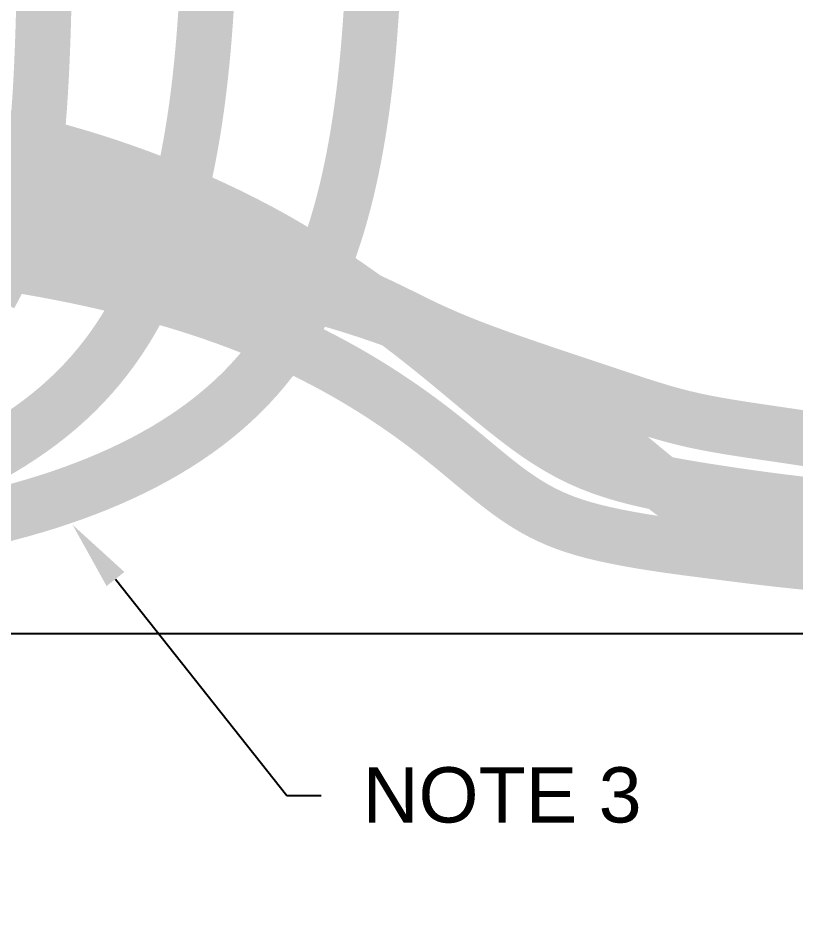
# Model space of a CAD drawing. Header units: feet. Extents: x -689 to 1837, y -511 to 1546.
# Drawn here: x 1028.57 to 1056.72, y 1279.34 to 1312.07 of the extents above; entities that cross this region are included whole.
import ezdxf
from ezdxf import colors
from ezdxf.entities.mleader import LeaderData, LeaderLine
from ezdxf.math import Vec2, Vec3

# ---------------------------------------------------------------- set-up
doc = ezdxf.new("R2010")
doc.units = ezdxf.units.FT
doc.header["$MEASUREMENT"] = 0
for name, color, linetype in [('CABLE', 2, 'Continuous'), ('EQUIPMENT', 6, 'Continuous'), ('TEXT', 1, 'Continuous')]:
    doc.layers.add(name, color=color, linetype=linetype)
doc.styles.add('NEI-A', font='arial.ttf')

msp = doc.modelspace()

# ---------------------------------------------------------------- linework, layer by layer
at = {"layer": 'CABLE', "const_width": 2}
for points in [[(1041.40875, 1313.32825), (1041.38792, 1312.91092), (1041.36429, 1312.4929), (1041.33771, 1312.07413), (1041.30804, 1311.6546), (1041.27513, 1311.23428), (1041.23881, 1310.81317), (1041.19884, 1310.39144), (1041.15499, 1309.96929), (1041.107, 1309.54691), (1041.05463, 1309.12452), (1040.99762, 1308.70232), (1040.93574, 1308.2805), (1040.86872, 1307.85927), (1040.79631, 1307.43885), (1040.71822, 1307.01957), (1040.63411, 1306.6018), (1040.54368, 1306.18588), (1040.44662, 1305.77218), (1040.3426, 1305.36106), (1040.23131, 1304.95286), (1040.11244, 1304.54795), (1039.98567, 1304.14669), (1039.85068, 1303.74942), (1039.70717, 1303.35653), (1039.5548, 1302.96835), (1039.39327, 1302.58526), (1039.22227, 1302.20761), (1039.04146, 1301.83576), (1038.85054, 1301.47007), (1038.64921, 1301.11089), (1038.43727, 1300.7585), (1038.21453, 1300.41316), (1037.9808, 1300.07514), (1037.7359, 1299.74469), (1037.47964, 1299.4221), (1037.21184, 1299.10761), (1036.93231, 1298.8015), (1036.64093, 1298.50398), (1036.33787, 1298.21507), (1036.02335, 1297.93472), (1035.6976, 1297.66291), (1035.36085, 1297.3996), (1035.01332, 1297.14474), (1034.65525, 1296.89831), (1034.28686, 1296.66028), (1033.9084, 1296.43058), (1033.52016, 1296.20914), (1033.12245, 1295.99587), (1032.71558, 1295.79066), (1032.29986, 1295.59343), (1031.8756, 1295.40407), (1031.44312, 1295.2225), (1031.00272, 1295.04861), (1030.5547, 1294.88232), (1030.09939, 1294.72352), (1029.63709, 1294.57212), (1029.16811, 1294.42802), (1028.69276, 1294.29114), (1028.21136, 1294.16137), (1027.7242, 1294.03862), (1027.2316, 1293.9228)], [(1035.43048, 1313.38858), (1035.40965, 1312.97126), (1035.38602, 1312.55323), (1035.35944, 1312.13446), (1035.32977, 1311.71494), (1035.29686, 1311.29461), (1035.26054, 1310.8735), (1035.22057, 1310.45177), (1035.17672, 1310.02962), (1035.12873, 1309.60725), (1035.07636, 1309.18486), (1035.01935, 1308.76265), (1034.95747, 1308.34083), (1034.89045, 1307.9196), (1034.81804, 1307.49918), (1034.73995, 1307.0799), (1034.65584, 1306.66213), (1034.56541, 1306.24622), (1034.46835, 1305.83252), (1034.36433, 1305.42139), (1034.25304, 1305.0132), (1034.13417, 1304.60829), (1034.0074, 1304.20702), (1033.87241, 1303.80976), (1033.7289, 1303.41686), (1033.57653, 1303.02868), (1033.415, 1302.64559), (1033.244, 1302.26794), (1033.06319, 1301.89609), (1032.87227, 1301.53041), (1032.67095, 1301.17123), (1032.459, 1300.81883), (1032.23626, 1300.47349), (1032.00253, 1300.13547), (1031.75763, 1299.80503), (1031.50137, 1299.48243), (1031.23357, 1299.16794), (1030.95404, 1298.86183), (1030.66266, 1298.56432), (1030.3596, 1298.2754), (1030.04508, 1297.99506), (1029.71933, 1297.72324), (1029.38258, 1297.45993), (1029.03505, 1297.20508), (1028.67698, 1296.95865), (1028.30859, 1296.72061), (1027.93013, 1296.49091), (1027.54189, 1296.26948)], [(1029.51453, 1313.07109), (1029.50021, 1312.40591), (1029.48221, 1311.75056), (1029.46062, 1311.11077), (1029.43554, 1310.49227), (1029.40707, 1309.90076), (1029.37531, 1309.34199), (1029.34035, 1308.82168), (1029.30225, 1308.34374), (1029.26081, 1307.9048), (1029.21581, 1307.49972), (1029.16702, 1307.12332), (1029.1142, 1306.77044), (1029.05712, 1306.4359), (1028.99556, 1306.11454), (1028.92927, 1305.8012), (1028.85804, 1305.4916), (1028.78167, 1305.18499), (1028.7, 1304.88152), (1028.61285, 1304.58134), (1028.52003, 1304.28459), (1028.42138, 1303.99142), (1028.31672, 1303.70197), (1028.20586, 1303.4164), (1028.08864, 1303.13484), (1027.96489, 1302.85743), (1027.83446, 1302.58432), (1027.69719, 1302.31562), (1027.55291, 1302.05148)], [(1027.43099, 1307.88304), (1027.80543, 1307.80405), (1028.1766, 1307.72214), (1028.54451, 1307.63732), (1028.90916, 1307.54961), (1029.27056, 1307.45902), (1029.62869, 1307.36557), (1029.9836, 1307.2693), (1030.33532, 1307.17022), (1030.68388, 1307.06837), (1031.02932, 1306.96379), (1031.37167, 1306.85649), (1031.71096, 1306.74651), (1032.04723, 1306.63389), (1032.38051, 1306.51864), (1032.71084, 1306.4008), (1033.03825, 1306.2804), (1033.36277, 1306.15746), (1033.68444, 1306.03203), (1034.0033, 1305.90413), (1034.31937, 1305.77378), (1034.63269, 1305.64102), (1034.94329, 1305.50588), (1035.25121, 1305.36839), (1035.55649, 1305.22857), (1035.85915, 1305.08647), (1036.15923, 1304.9421), (1036.45677, 1304.79549), (1036.75179, 1304.64669), (1037.04434, 1304.49571), (1037.3351, 1304.3421), (1037.62733, 1304.18342), (1037.92497, 1304.01674), (1038.23194, 1303.83914), (1038.55217, 1303.64769), (1038.88957, 1303.43947), (1039.24808, 1303.21155), (1039.63162, 1302.961), (1040.04272, 1302.6858), (1040.47834, 1302.38754), (1040.93404, 1302.06868), (1041.40541, 1301.73171), (1041.88799, 1301.37911), (1042.37737, 1301.01336), (1042.86911, 1300.63695), (1043.35877, 1300.25235), (1043.84251, 1299.86233), (1044.31876, 1299.47084), (1044.78655, 1299.08212), (1045.24489, 1298.70038), (1045.69282, 1298.32987), (1046.12935, 1297.97481), (1046.55349, 1297.63944), (1046.96428, 1297.328), (1047.36163, 1297.04368), (1047.74903, 1296.78556), (1048.13089, 1296.55167), (1048.51158, 1296.34008), (1048.8955, 1296.14881), (1049.28705, 1295.97592), (1049.69061, 1295.81944), (1050.11058, 1295.67743), (1050.55005, 1295.54804), (1051.00686, 1295.42995), (1051.47758, 1295.32198), (1051.95875, 1295.22291), (1052.44691, 1295.13154), (1052.93863, 1295.04669), (1053.43045, 1294.96715), (1053.91892, 1294.89172), (1054.40209, 1294.81932), (1054.88405, 1294.74941), (1055.37036, 1294.68154), (1055.86662, 1294.61528), (1056.37839, 1294.5502), (1056.91127, 1294.48586), (1057.47082, 1294.42184), (1058.06262, 1294.35768)], [(1027.21993, 1305.8595), (1027.59822, 1305.80043), (1027.97394, 1305.73973), (1028.34712, 1305.67739), (1028.71776, 1305.6134), (1029.08588, 1305.54778), (1029.4515, 1305.4805), (1029.81465, 1305.41157), (1030.17532, 1305.34099), (1030.53355, 1305.26875), (1030.88934, 1305.19484), (1031.24272, 1305.11927), (1031.59371, 1305.04203), (1031.94231, 1304.96312), (1032.28854, 1304.88253), (1032.63243, 1304.80027), (1032.97399, 1304.71632), (1033.31323, 1304.63068), (1033.65018, 1304.54336), (1033.98484, 1304.45434), (1034.31724, 1304.36362), (1034.6474, 1304.27121), (1034.97532, 1304.17709), (1035.30104, 1304.08126), (1035.62455, 1303.98373), (1035.94589, 1303.88448), (1036.26507, 1303.78351), (1036.58209, 1303.68082), (1036.89699, 1303.57641), (1037.20978, 1303.47027), (1037.52048, 1303.3624), (1037.82909, 1303.25279), (1038.13565, 1303.14145), (1038.44016, 1303.02836), (1038.74264, 1302.91353), (1039.04311, 1302.79696), (1039.34159, 1302.67863), (1039.63809, 1302.55854), (1039.93263, 1302.4367), (1040.22522, 1302.31309), (1040.51589, 1302.18772), (1040.80465, 1302.06058), (1041.09152, 1301.93167), (1041.37651, 1301.80098), (1041.65964, 1301.66851), (1041.94093, 1301.53426), (1042.2204, 1301.39822), (1042.49923, 1301.2602), (1042.78331, 1301.11923), (1043.07969, 1300.97412), (1043.39543, 1300.82373), (1043.73759, 1300.66688), (1044.11322, 1300.50241), (1044.52939, 1300.32914), (1044.99314, 1300.14591), (1045.50829, 1299.95227), (1046.06567, 1299.75066), (1046.65286, 1299.54423), (1047.25746, 1299.33612), (1047.86705, 1299.1295), (1048.46921, 1298.9275), (1049.05153, 1298.73329), (1049.6016, 1298.55001), (1050.11027, 1298.38016), (1050.58145, 1298.22362), (1051.02234, 1298.07962), (1051.44011, 1297.94737), (1051.84196, 1297.8261), (1052.23505, 1297.71503), (1052.62658, 1297.61338), (1053.02373, 1297.52038), (1053.43329, 1297.435), (1053.8604, 1297.3552), (1054.30983, 1297.27869), (1054.78632, 1297.20317), (1055.29463, 1297.12635), (1055.83952, 1297.04595), (1056.42574, 1296.95966), (1057.05805, 1296.86519), (1057.75032, 1296.74908)], [(1027.28792, 1303.84209), (1027.8592, 1303.80854), (1028.42931, 1303.77084), (1028.99802, 1303.72893), (1029.56512, 1303.68277), (1030.13037, 1303.63231), (1030.69355, 1303.57749), (1031.25445, 1303.51826), (1031.81284, 1303.45457), (1032.36848, 1303.38638), (1032.92117, 1303.31362), (1033.47068, 1303.23625), (1034.01678, 1303.15422), (1034.55925, 1303.06747), (1035.09787, 1302.97596), (1035.63242, 1302.87963), (1036.16266, 1302.77843), (1036.68839, 1302.67232), (1037.20936, 1302.56123), (1037.72537, 1302.44512), (1038.23619, 1302.32394), (1038.74159, 1302.19764), (1039.24136, 1302.06616), (1039.73526, 1301.92945), (1040.22308, 1301.78747), (1040.7046, 1301.64017), (1041.17967, 1301.48752), (1041.64816, 1301.32952), (1042.10991, 1301.16614), (1042.5648, 1300.99738), (1043.01268, 1300.82322), (1043.45341, 1300.64364), (1043.88685, 1300.45864), (1044.31291, 1300.26821), (1044.73166, 1300.07244), (1045.14322, 1299.87143), (1045.54772, 1299.66528), (1045.94528, 1299.45409), (1046.33601, 1299.23797), (1046.72005, 1299.01701), (1047.0975, 1298.79131), (1047.46851, 1298.56099), (1047.83323, 1298.32616), (1048.19185, 1298.08694), (1048.54452, 1297.84346), (1048.89143, 1297.59585), (1049.23274, 1297.34422), (1049.56863, 1297.0887), (1049.89928, 1296.82942), (1050.22482, 1296.5669), (1050.54526, 1296.30331), (1050.86058, 1296.04119), (1051.17076, 1295.78313), (1051.47578, 1295.53167), (1051.77562, 1295.28938), (1052.07025, 1295.05883), (1052.35965, 1294.84257), (1052.64424, 1294.64257), (1052.92618, 1294.45843), (1053.20807, 1294.28914), (1053.49251, 1294.1337), (1053.78209, 1293.9911), (1054.07942, 1293.86034), (1054.38711, 1293.74042), (1054.70773, 1293.63033), (1055.04281, 1293.52916), (1055.38941, 1293.43632), (1055.74353, 1293.35132), (1056.10114, 1293.27367), (1056.45824, 1293.20287), (1056.81081, 1293.13843), (1057.15482, 1293.07985), (1057.48627, 1293.02664), (1057.80271, 1292.9782)], [(1027.49241, 1303.29659), (1028.03851, 1303.21455), (1028.58098, 1303.12781), (1029.1196, 1303.03629), (1029.65415, 1302.93996), (1030.18439, 1302.83877), (1030.71012, 1302.73265), (1031.2311, 1302.62156), (1031.7471, 1302.50546), (1032.25792, 1302.38428), (1032.76332, 1302.25797), (1033.26309, 1302.12649), (1033.75699, 1301.98979), (1034.24481, 1301.84781), (1034.72633, 1301.7005), (1035.2014, 1301.54785), (1035.66989, 1301.38985), (1036.13164, 1301.22648), (1036.58653, 1301.05771), (1037.03441, 1300.88355), (1037.47514, 1300.70398), (1037.90859, 1300.51897), (1038.33464, 1300.32855), (1038.75339, 1300.13278), (1039.16495, 1299.93176), (1039.56945, 1299.72561), (1039.96701, 1299.51443), (1040.35774, 1299.2983), (1040.74178, 1299.07734), (1041.11923, 1298.85165), (1041.49024, 1298.62132), (1041.85496, 1298.38649), (1042.21358, 1298.14727), (1042.56625, 1297.9038), (1042.91316, 1297.65618), (1043.25447, 1297.40455), (1043.59036, 1297.14904), (1043.92101, 1296.88975), (1044.24655, 1296.62724), (1044.56699, 1296.36364), (1044.88231, 1296.10153), (1045.19249, 1295.84346), (1045.49751, 1295.592), (1045.79735, 1295.34971), (1046.09198, 1295.11916), (1046.38138, 1294.9029), (1046.66597, 1294.70291), (1046.94791, 1294.51877), (1047.2298, 1294.34948), (1047.51424, 1294.19404), (1047.80382, 1294.05144), (1048.10115, 1293.92068), (1048.40884, 1293.80076), (1048.72946, 1293.69067), (1049.06454, 1293.58949), (1049.41114, 1293.49666), (1049.76526, 1293.41166), (1050.12287, 1293.334), (1050.47997, 1293.2632), (1050.83254, 1293.19876), (1051.17655, 1293.14018), (1051.508, 1293.08697), (1051.82445, 1293.03854), (1052.12972, 1292.99389), (1052.42923, 1292.95195), (1052.72839, 1292.91164), (1053.03262, 1292.87186), (1053.34733, 1292.83154), (1053.67793, 1292.78959), (1054.02983, 1292.74494), (1054.40748, 1292.69681), (1054.81149, 1292.64575), (1055.24153, 1292.59263), (1055.69723, 1292.53833), (1056.17825, 1292.4837), (1056.68424, 1292.42962), (1057.21487, 1292.37696), (1057.76977, 1292.32657)]]:
    msp.add_lwpolyline(points, dxfattribs=at)
at = {"layer": 'EQUIPMENT'}
msp.add_line((932.46098, 1289.81204), (1076.21098, 1289.81204), dxfattribs=at)

# ---------------------------------------------------------------- leaders
at = {"layer": 'TEXT'}
ml = msp.add_multileader_mtext('Standard', dxfattribs=at)
ml.set_content('NOTE 3', color=256, style='NEI-A')
ml.set_leader_properties()
ml.build(insert=Vec2(0, 0))
ml.multileader.update_dxf_attribs({"dogleg_length": 0.0625, "arrow_head_size": 2.5, "scale": 20})
ctx = ml.context
ctx.base_point, ctx.scale, ctx.char_height, ctx.arrow_head_size, ctx.landing_gap_size, ctx.plane_origin = Vec3(1039.54479, 1283.95412), 20, 2, 2.5, 1.5, Vec3(972.71829, 1214.84738)
notes = []
notes.append((ctx, [(0, (1, 1, 0), (1038.29479, 1283.95412), (1, 0), 1.25, [(0, [(1030.54523, 1293.74042)], 0, [])])]))
ctx.mtext.insert, ctx.mtext.line_spacing_factor, ctx.mtext.flow_direction = Vec3(1041.04479, 1284.97185), 0.9, 5
for ctx, leaders in notes:
    for number, flags, end, landing, length, lines in leaders:
        leader = LeaderData()
        leader.index, (leader.has_last_leader_line, leader.has_dogleg_vector, leader.attachment_direction) = number, flags
        leader.last_leader_point, leader.dogleg_vector, leader.dogleg_length = Vec3(end), Vec3(landing), length
        for number, points, colour, breaks in lines:
            line = LeaderLine()
            line.index, line.vertices, line.color, line.breaks = number, Vec3.list(points), colors.encode_raw_color(colour), breaks
            leader.lines.append(line)
        ctx.leaders.append(leader)

doc.saveas('drawing.dxf')
